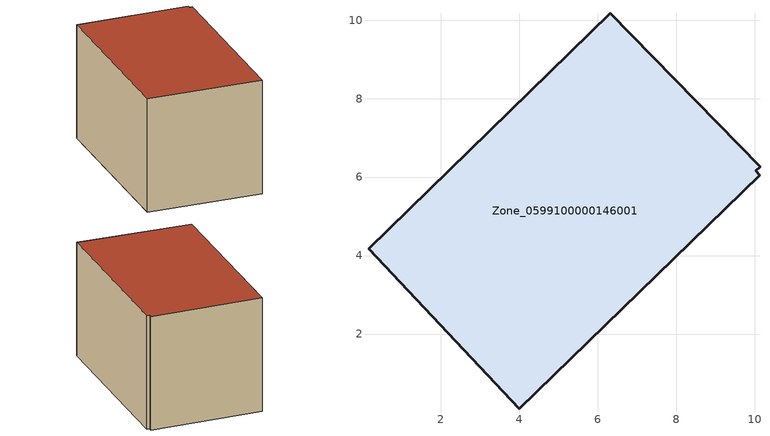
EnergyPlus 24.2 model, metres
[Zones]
Zone_0599100000146001
 floor ground (C_G): 0.16,4.17 6.32,10.18 10.14,6.27 10.02,6.16 10.13,6.05 4.01,0.09 z0
 wall outside (C_F): 10.13,6.05 10.02,6.16 10.14,6.27 6.32,10.18 0.16,4.17 4.01,0.09 10.13,6.05 z0:5.7
 roof outside (C_R): 10.14,6.27 6.32,10.18 0.16,4.17 4.01,0.09 10.13,6.05 10.02,6.16 z5.7
[BUILDING]
Pand.0599100000146001: North Axis=0; Terrain=City; Loads Convergence Tolerance Value=0.04; Temperature Convergence Tolerance Value=0.4; Solar Distribution=FullExterior; Maximum Number of Warmup Days=25; Minimum Number of Warmup Days=1
[Site:Location]
Rotterdam.The.Hague.AP_ZH_NLD Design_Conditions: Latitude=51.96; Longitude=4.45; Time Zone=1; Elevation=-4.5
[SITE:GROUNDTEMPERATURE:BUILDINGSURFACE]
18, 18, 18, 18, 18, 18, 18, 18, 18, 18, 18, 18
[MATERIAL] Thermal Absorptance=0.9; Solar Absorptance=0.7; Visible Absorptance=0.7
Name | Roughness | Thickness | Conductivity | Density | Specific Heat
G.TC.1975-1991 | MediumSmooth | 0.15 | 0.288461 | 540 | 1210
F.TC.1975-1991 | Rough | 0.3 | 0.230769 | 1920 | 840
R.TC.1975-1991 | MediumRough | 0.2 | 0.153846 | 1500 | 1000
[CONSTRUCTION]
C_G: G.TC.1975-1991
C_F: F.TC.1975-1991
C_R: R.TC.1975-1991
[ZONE]
Zone_0599100000146001: Type=1; Multiplier=1; Ceiling Height=Autocalculate; Volume=Autocalculate; Floor Area=autocalculate; Part of Total Floor Area=Yes
[ZONEINFILTRATION:DESIGNFLOWRATE]
Infil_Zone_0599100000146001: Zone or ZoneList or Space or SpaceList=Zone_0599100000146001; Schedule=AlwaysOn; Design Flow Rate Calculation Method=Flow/Area; Flow Rate per Floor Area=0.003; Constant Term Coefficient=1; Temperature Term Coefficient=0; Velocity Term Coefficient=0; Velocity Squared Term Coefficient=0
[HVACTEMPLATE:ZONE:IDEALLOADSAIRSYSTEM]
Zone_0599100000146001: Maximum Heating Supply Air Temperature=50; Minimum Cooling Supply Air Temperature=13; Maximum Heating Supply Air Humidity Ratio=0.0156; Minimum Cooling Supply Air Humidity Ratio=0.0077; Heating Limit=NoLimit; Cooling Limit=NoLimit; Dehumidification Control Type=ConstantSensibleHeatRatio; Cooling Sensible Heat Ratio=0.7; Dehumidification Setpoint=60; Humidification Control Type=None; Humidification Setpoint=30; Outdoor Air Method=None; Outdoor Air Flow Rate per Person=0.00944; Outdoor Air Flow Rate per Zone Floor Area=0; Outdoor Air Flow Rate per Zone=0; Demand Controlled Ventilation Type=None; Outdoor Air Economizer Type=NoEconomizer; Heat Recovery Type=None; Sensible Heat Recovery Effectiveness=0.7; Latent Heat Recovery Effectiveness=0.65
[ZONECONTROL:THERMOSTAT]
ThermostatControl_Zone_0599100000146001: Zone or ZoneList=Zone_0599100000146001; Control Type Schedule=DualSetpointControlType; Control 1=Thermostat_Zone_0599100000146001; Temperature Difference Between Cutout And Setpoint=0
[THERMOSTATSETPOINT:DUALSETPOINT]
Thermostat_Zone_0599100000146001: Heating Setpoint Temperature Schedule=HeatingSetpoint_Zone_0599100000146001; Cooling Setpoint Temperature Schedule=CoolingSetpoint_Zone_0599100000146001
[SCHEDULE:COMPACT]
HeatingSetpoint_Zone_0599100000146001: Through: 12/31, For: AllDays, Until: 24:00, 21
CoolingSetpoint_Zone_0599100000146001: Through: 12/31, For: AllDays, Until: 24:00, 24
DualSetpointControlType: Through: 12/31, For: AllDays, Until: 24:00, 4
AlwaysOn: Through: 12/31, For: AllDays, Until: 24:00, 1
